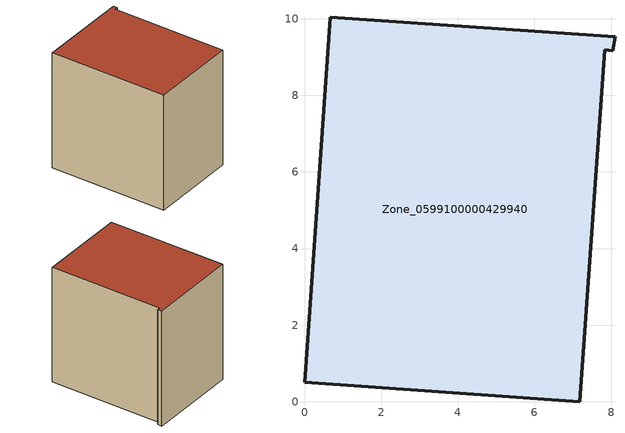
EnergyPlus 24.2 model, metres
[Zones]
Zone_0599100000429940
 floor ground (C_G): 0.67,10.04 8.1,9.52 8.05,9.17 7.83,9.19 7.19,0 0,0.51 z7.53
 wall outside (C_F): 0.67,10.04 0,0.51 7.19,0 7.83,9.19 8.05,9.17 8.1,9.52 0.67,10.04 z7.53:17.06
 roof outside (C_R): 8.1,9.52 0.67,10.04 0,0.51 7.19,0 7.83,9.19 8.05,9.17 z17.06
[BUILDING]
Pand.0599100000429940: North Axis=0; Terrain=City; Loads Convergence Tolerance Value=0.04; Temperature Convergence Tolerance Value=0.4; Solar Distribution=FullExterior; Maximum Number of Warmup Days=25; Minimum Number of Warmup Days=1
[Site:Location]
Rotterdam.The.Hague.AP_ZH_NLD Design_Conditions: Latitude=51.96; Longitude=4.45; Time Zone=1; Elevation=-4.5
[SITE:GROUNDTEMPERATURE:BUILDINGSURFACE]
18, 18, 18, 18, 18, 18, 18, 18, 18, 18, 18, 18
[MATERIAL] Thermal Absorptance=0.9; Solar Absorptance=0.7; Visible Absorptance=0.7
Name | Roughness | Thickness | Conductivity | Density | Specific Heat
G.TI.2006-2014 | MediumSmooth | 0.15 | 0.06 | 540 | 1210
F.TI.2006-2014 | Rough | 0.3 | 0.12 | 1920 | 840
R.TI.2006-2014 | MediumRough | 0.2 | 0.08 | 1500 | 1000
[CONSTRUCTION]
C_G: G.TI.2006-2014
C_F: F.TI.2006-2014
C_R: R.TI.2006-2014
[ZONE]
Zone_0599100000429940: Type=1; Multiplier=1; Ceiling Height=Autocalculate; Volume=Autocalculate; Floor Area=autocalculate; Part of Total Floor Area=Yes
[ZONEINFILTRATION:DESIGNFLOWRATE]
Infil_Zone_0599100000429940: Zone or ZoneList or Space or SpaceList=Zone_0599100000429940; Schedule=AlwaysOn; Design Flow Rate Calculation Method=Flow/Area; Flow Rate per Floor Area=0.0015; Constant Term Coefficient=1; Temperature Term Coefficient=0; Velocity Term Coefficient=0; Velocity Squared Term Coefficient=0
[HVACTEMPLATE:ZONE:IDEALLOADSAIRSYSTEM]
Zone_0599100000429940: Maximum Heating Supply Air Temperature=50; Minimum Cooling Supply Air Temperature=13; Maximum Heating Supply Air Humidity Ratio=0.0156; Minimum Cooling Supply Air Humidity Ratio=0.0077; Heating Limit=NoLimit; Cooling Limit=NoLimit; Dehumidification Control Type=ConstantSensibleHeatRatio; Cooling Sensible Heat Ratio=0.7; Dehumidification Setpoint=60; Humidification Control Type=None; Humidification Setpoint=30; Outdoor Air Method=None; Outdoor Air Flow Rate per Person=0.00944; Outdoor Air Flow Rate per Zone Floor Area=0; Outdoor Air Flow Rate per Zone=0; Demand Controlled Ventilation Type=None; Outdoor Air Economizer Type=NoEconomizer; Heat Recovery Type=None; Sensible Heat Recovery Effectiveness=0.7; Latent Heat Recovery Effectiveness=0.65
[ZONECONTROL:THERMOSTAT]
ThermostatControl_Zone_0599100000429940: Zone or ZoneList=Zone_0599100000429940; Control Type Schedule=DualSetpointControlType; Control 1=Thermostat_Zone_0599100000429940; Temperature Difference Between Cutout And Setpoint=0
[THERMOSTATSETPOINT:DUALSETPOINT]
Thermostat_Zone_0599100000429940: Heating Setpoint Temperature Schedule=HeatingSetpoint_Zone_0599100000429940; Cooling Setpoint Temperature Schedule=CoolingSetpoint_Zone_0599100000429940
[SCHEDULE:COMPACT]
HeatingSetpoint_Zone_0599100000429940: Through: 12/31, For: AllDays, Until: 24:00, 21
CoolingSetpoint_Zone_0599100000429940: Through: 12/31, For: AllDays, Until: 24:00, 24
DualSetpointControlType: Through: 12/31, For: AllDays, Until: 24:00, 4
AlwaysOn: Through: 12/31, For: AllDays, Until: 24:00, 1
